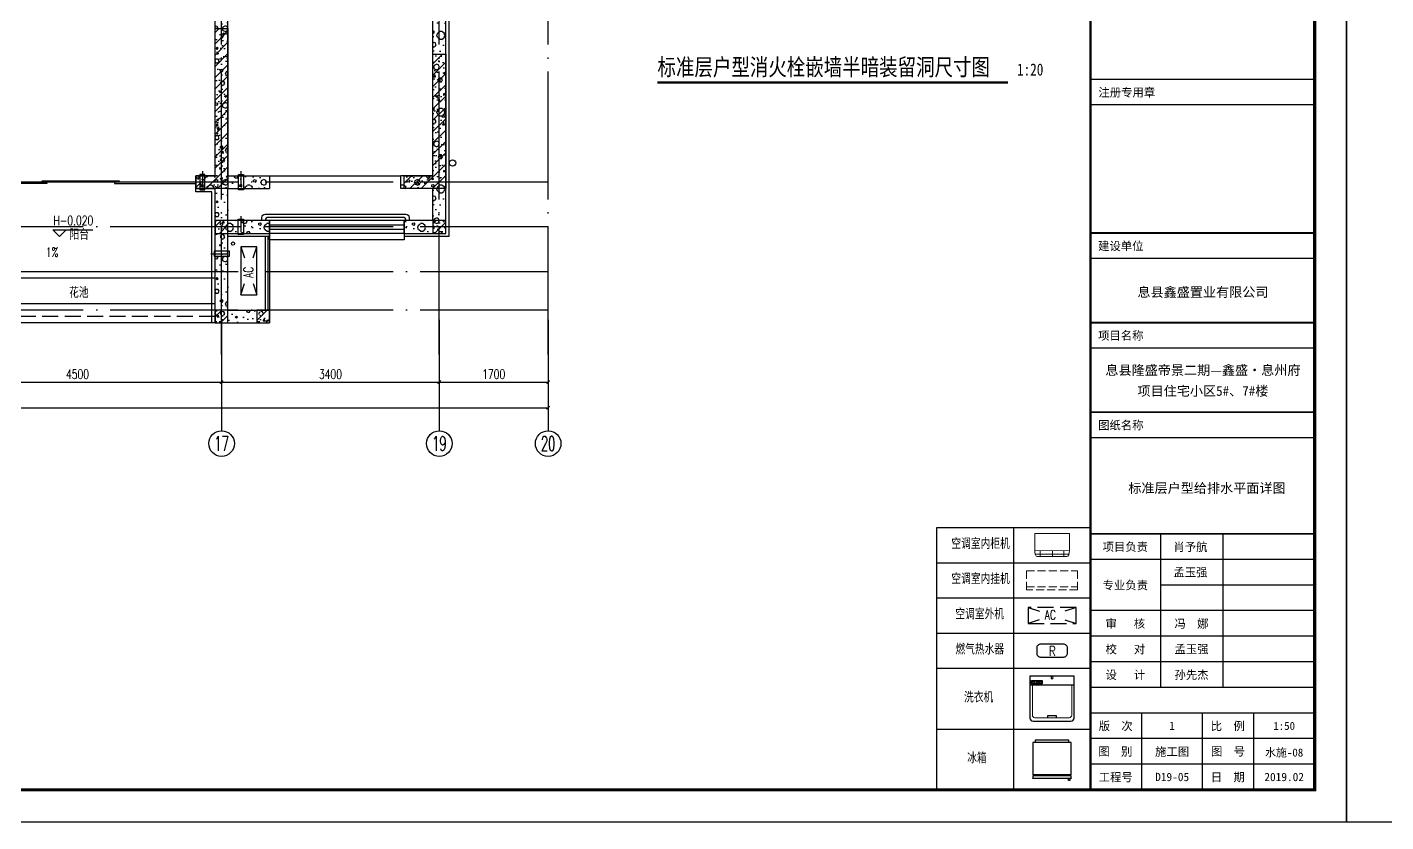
# Model space of a CAD drawing. Extents: x -287580 to -53108, y -522338 to -82629.
# Drawn here: x -136221 to -115004, y -480916 to -468500 of the extents above; entities that cross this region are included whole.
import ezdxf
from ezdxf.enums import TextEntityAlignment as Align

# ---------------------------------------------------------------- set-up
doc = ezdxf.new("R2010")
doc.units = 0
doc.header["$LTSCALE"] = 1000
doc.header["$MEASUREMENT"] = 0
doc.linetypes.add('DASH', pattern=[0.35, 0.25, -0.1])
doc.linetypes.add('DOTE', pattern=[2.42, 2, -0.2, 0.02, -0.2])
for name, color, linetype in [('3', 3, 'Continuous'), ('AXIS', 3, 'Continuous'), ('AXIS_TEXT', 7, 'Continuous'), ('DGX', 8, 'Continuous'), ('DIM_ELEV', 3, 'Continuous'), ('DIM_SYMB', 99, 'Continuous'), ('DOTE', 99, 'Continuous'), ('kan', 146, 'Continuous'), ('KTIAO', 124, 'Continuous'), ('LVTRY', 6, 'Continuous'), ('PUB_HATCH', 8, 'Continuous'), ('PUB_TEXT', 7, 'Continuous'), ('PUB_TITLE', 146, 'Continuous'), ('TK', 9, 'Continuous'), ('WALL', 9, 'Continuous'), ('WINDOW', 99, 'Continuous'), ('公文', 7, 'Continuous'), ('冷凝水管', 6, 'Continuous'), ('家具', 187, 'Continuous'), ('栏杆', 169, 'Continuous'), ('空调、空调洞', 66, 'Continuous'), ('给排水标注', 4, 'Continuous'), ('面层', 215, 'Continuous'), ('面积', 6, 'Continuous')]:
    doc.layers.add(name, color=color, linetype=linetype)
doc.layers.add('RENDERING', color=125, linetype='Continuous', lineweight=13)
doc.layers.add('空调', color=125, linetype='Continuous', lineweight=15)
doc.styles.add('-宋体', font='', dxfattribs={"width": 0.8})
doc.styles.add('300', font='', dxfattribs={"width": 0.75, "height": 300})
doc.styles.add('_ROMANC', font='romanc__.ttf', dxfattribs={"width": 0.700005})
doc.styles.add('_SIMPLEX', font='SIMPLEX.shx', dxfattribs={"width": 0.75})
doc.styles.add('_TCH_AXIS', font='COMPLEX', dxfattribs={"bigfont": 'GBCBIG'})
doc.styles.add('_TCH_DIM', font='SIMPLEX', dxfattribs={"bigfont": 'GBCBIG'})
doc.styles.add('_TCH_DIM_T3', font='SIMPLEX', dxfattribs={"width": 0.705882, "bigfont": 'GBCBIG'})
doc.styles.add('DIM_FONT', font='simplex_.ttf', dxfattribs={"width": 0.7, "bigfont": 'GBCBIG'})
doc.styles.add('H1', font='')
doc.styles.get("Standard").update_dxf_attribs({"font": 'gbenor.shx', "bigfont": 'gbcbig.shx'})
doc.styles.add('THT', font='simhei.ttf')
doc.styles.get('-宋体').set_extended_font_data('SimSun')
doc.styles.get('300').set_extended_font_data('SimSun')
doc.styles.get('H1').set_extended_font_data('SimSun')
doc.dimstyles.new('_TCH_ARCH&&50', dxfattribs={"dimtxt": 148.75, "dimasz": 50, "dimexe": 125, "dimexo": 150, "dimgap": 50, "dimtad": 1, "dimdec": 0, "dimzin": 0, "dimdsep": 46, "dimtxsty": '_TCH_DIM_T3', "dimblk": 'ARCHTICK', "dimcen": 0.09, "dimclrt": 7, "dimazin": 2, "dimtfac": 1, "dimtdec": 0, "dimtix": 1, "dimtmove": 2, "dimatfit": 3, "dimfxl": 0, "dimtolj": 1, "dimtzin": 0, "dimarcsym": 0})
pattern_1 = [(45, (225104.3, 821774), (-88.388348, 88.388348), []), (50, (225104.3, 821774), (358.63009, -31.37607), [37.5, -412.5]), (355, (225104.3, 821774), (-69.37567, 376.09607), [30, -330]), (100.4514, (225134.2, 821771.4), (289.25469, 344.71977), [31.8701, -350.57106]), (46.1842, (225104.3, 821874), (533.62052, -82.7595), [56.25, -618.75]), (96.6356, (225148.77, 821867.1), (467.33135, 487.05894), [47.80514, -525.8565]), (351.1842, (225104.3, 821874), (467.33097, 487.0593), [45, -495]), (21, (225154.3, 821849), (298.45353, -201.30945), [37.5, -412.5]), (326, (225154.3, 821849), (121.65767, 362.57502), [30, -330]), (71.4514, (225179.17, 821832.22), (420.11131, 161.26525), [31.8701, -350.57106]), (37.5, (225104.3, 821774), (6.079928, 166.446927), [0, -326, 0, -335, 0, -331.25]), (7.5, (225104.3, 821774), (131.53477, 197.205856), [0, -191, 0, -318.5, 0, -126.25]), (327.5, (224992.8, 821774), (266.911218, -11.277436), [0, -125, 0, -390, 0, -517.5]), (317.5, (224942.8, 821774), (291.593085, 50.05249), [0, -162.5, 0, -259, 0, -367.5])]
pattern_2 = [(45, (215520.8, 801911.87), (-88.388348, 88.388348), []), (50, (215520.8, 801911.87), (358.63009, -31.37607), [37.5, -412.5]), (355, (215520.8, 801911.87), (-69.37567, 376.09607), [30, -330]), (100.4514, (215550.7, 801909.25), (289.25469, 344.71977), [31.8701, -350.57106]), (46.1842, (215520.8, 802011.87), (533.62052, -82.7595), [56.25, -618.75]), (96.6356, (215565.27, 802004.97), (467.33135, 487.05894), [47.80514, -525.8565]), (351.1842, (215520.8, 802011.87), (467.33097, 487.0593), [45, -495]), (21, (215570.8, 801986.87), (298.45353, -201.30945), [37.5, -412.5]), (326, (215570.8, 801986.87), (121.65767, 362.57502), [30, -330]), (71.4514, (215595.67, 801970.1), (420.11131, 161.26525), [31.8701, -350.57106]), (37.5, (215520.8, 801911.87), (6.079928, 166.446927), [0, -326, 0, -335, 0, -331.25]), (7.5, (215520.8, 801911.87), (131.53477, 197.205856), [0, -191, 0, -318.5, 0, -126.25]), (327.5, (215409.3, 801911.87), (266.911218, -11.277436), [0, -125, 0, -390, 0, -517.5]), (317.5, (215359.3, 801911.87), (291.593085, 50.05249), [0, -162.5, 0, -259, 0, -367.5])]
pattern_3 = [(0, (177, -183), (300, 600), [0, -600]), (0, (-174, -264), (300, 600), [0, -600]), (0, (21, -270), (300, 600), [0, -600]), (0, (234, -93), (300, 600), [0, -600]), (0, (-15, -300), (300, 600), [0, -600]), (0, (294, 285), (300, 600), [0, -600]), (0, (111, 237), (300, 600), [0, -600]), (0, (207, 162), (300, 600), [0, -600]), (0, (-282, 150), (300, 600), [0, -600]), (0, (12, 123), (300, 600), [0, -600]), (0, (-102, -30), (300, 600), [0, -600]), (0, (-96, -255), (300, 600), [0, -600]), (0, (129, -279), (300, 600), [0, -600]), (0, (294, -15), (300, 600), [0, -600]), (0, (-267, -108), (300, 600), [0, -600]), (0, (-216, -6), (300, 600), [0, -600]), (0, (18, -48), (300, 600), [0, -600]), (0, (-66, -135), (300, 600), [0, -600]), (0, (-114, 63), (300, 600), [0, -600]), (0, (-39, 288), (300, 600), [0, -600]), (0, (-243, -234), (300, 600), [0, -600]), (0, (87, 165), (300, 600), [0, -600]), (0, (-192, 174), (300, 600), [0, -600]), (0, (-240, 252), (300, 600), [0, -600]), (130.601294, (257.143, 97.143), (-1499.9999834, 1800.0000079), [26.34155, -11037.111]), (18.434949, (214.29, 108.57), (1499.999994, 599.999996), [27.10524, -3767.6279]), (90, (214.3, 82.86), (300, 600), [25.7143, -1174.28565]), (161.56505, (240, 74.29), (-1500.000008, 599.999955), [27.10524, -3767.6279]), (53.130102, (240, 74.29), (300, 600), [28.5714, -2971.4285]), (135, (262.86, -231.43), (-300.00004, 599.99996), [24.24366, -1672.8126]), (45, (228.57, -231.43), (300, 600), [24.24366, -1672.8126]), (135, (245.71, -248.57), (-300.00004, 599.99996), [24.24366, -1672.8126]), (45, (245.71, -248.57), (300, 600), [24.24366, -1672.8126]), (116.56505, (-25.7, 171.43), (-5e-05, 1199.99997), [31.9438, -638.8765]), (180, (-40, 200), (-300, 600), [34.2857, -565.71425]), (63.43495, (-88.57, 171.43), (3e-06, 1200), [31.9438, -638.8765]), (116.56505, (-74.3, 142.86), (-5e-05, 1199.99997), [31.9438, -638.8765]), (0, (-74.3, 142.86), (300, 600), [34.2857, -565.71425]), (63.43495, (-40, 142.86), (3e-06, 1200), [31.9438, -638.8765]), (107.102728, (200, -31.429), (-899.9999656, 3000.0000048), [38.86135, -16282.9025]), (143.972626, (188.57, 5.714), (-5699.9999277, 4199.9999952), [38.86135, -8122.02]), (180, (157.14, 28.6), (-300, 600), [37.14286, -562.8571]), (36.027373, (88.57, 5.714), (5699.999958, 4199.9999547), [38.86135, -8122.02]), (71.56505, (77.14, -28.57), (900.000005, 2999.999995), [36.1403, -3758.5928]), (107.102728, (88.571, -65.714), (-899.9999656, 3000.0000048), [38.86135, -16282.9025]), (143.972626, (120, -88.57), (-5699.9999277, 4199.9999952), [38.86135, -8122.02]), (0, (120, -88.6), (300, 600), [37.14286, -562.8571]), (36.027373, (157.143, -88.57), (5699.999958, 4199.9999547), [38.86135, -8122.02]), (71.56505, (188.57, -65.71), (900.000005, 2999.999995), [36.1403, -3758.5928]), (150.255118, (205.714, 248.57), (-900.000002, 599.999993), [23.035, -4814.3196]), (90, (185.7, 237.14), (300, 600), [22.85714, -1177.14275]), (29.744881, (185.714, 237.14), (900, 599.999997), [23.035, -4814.3196]), (116.56505, (65.7, -177.14), (-5e-05, 1199.99997), [31.9438, -638.8765]), (168.690067, (51.43, -148.57), (-2700.000002, 599.999985), [29.13725, -6089.6855]), (41.185925, (0, -162.857), (7499.9999546, 6599.9999423), [30.37184, -12725.802]), (90, (0, -191.43), (300, 600), [28.5714, -1171.4285]), (138.814074, (22.857, -211.429), (-7499.9998667, 6600.000042), [30.37184, -12725.802]), (16.699244, (22.857, -211.429), (9899.9999255, 2999.9999686), [29.82945, -12498.5375]), (60.945396, (51.43, -202.857), (299.9999992, 599.9999947), [29.4161, -12325.3395]), (109.983106, (-185.714, 74.286), (-1500.0000056, 4199.9999889), [33.442, -14012.1975]), (155.556045, (-197.143, 105.714), (-3900.0000149, 1799.9999626), [34.523, -14465.1315]), (24.4439547, (-260, 105.714), (3900.000002, 1799.9999913), [34.523, -14465.1315]), (70.0168934, (-271.429, 74.286), (1500.0000045, 4199.9999896), [33.442, -14012.1975]), (109.983106, (-260, 42.857), (-1500.0000056, 4199.9999889), [33.442, -14012.1975]), (160.016893, (-228.57, 31.43), (-1500.000001, 599.9999727), [33.442, -6989.3775]), (19.983107, (-228.57, 31.43), (1499.999992, 599.999999), [33.442, -6989.3775]), (70.0168934, (-197.143, 42.857), (1500.0000045, 4199.9999896), [33.442, -14012.1975]), (122.005383, (37.14, 20), (-300.00004, 599.999969), [26.9542, -5633.434]), (18.434949, (-2.86, 34.29), (1499.999994, 599.999996), [27.10524, -3767.6279]), (90, (-2.86, 8.57), (300, 600), [25.7143, -1174.28565]), (161.56505, (22.86, 0), (-1500.000008, 599.999955), [27.10524, -3767.6279]), (54.462322, (22.857, 0), (2099.999997, 2999.9999955), [24.5781, -10298.2115]), (116.56505, (-137.14, -125.7), (-5e-05, 1199.99997), [31.9438, -638.8765]), (180, (-151.4, -97.14), (-300, 600), [31.4286, -568.5714]), (59.036243, (-200, -125.714), (300.000001, 599.999997), [33.3197, -6963.822]), (120.963756, (-182.857, -154.286), (-300.000041, 599.9999724), [33.3197, -6963.822]), (0, (-182.86, -154.3), (300, 600), [31.4286, -568.5714]), (63.43495, (-151.43, -154.3), (3e-06, 1200), [31.9438, -638.8765])]

# ---------------------------------------------------------------- blocks, each defined once
blk = doc.blocks.new('A$C19B76108')
blk.add_lwpolyline([(60, 0), (420, 0, 0.414214), (480, 60), (480, 140, 0.414214), (420, 200), (60, 200, 0.414214), (0, 140), (0, 60, 0.414214)], format="xyb", close=True)
at = {"ltscale": 5, "style": '_SIMPLEX', "width": 0.8}
blk.add_text('R', height=150, dxfattribs=at).set_placement((246, 18), align=Align.CENTER)
blk = doc.blocks.new('A$C59611B88')
at = {"layer": '家具'}
for p, q in [((0, 593), (0, 557)), ((0, 557), (11, 557)), ((0, 539), (0, 36)), ((0, 539), (11, 539)), ((7, 600), (22, 600)), ((11, 557), (597, 557)), ((11, 539), (11, 557)), ((11, 539), (597, 539)), ((22, 600), (22, 631)), ((22, 631), (44, 631)), ((22, 600), (44, 600)), ((44, 631), (44, 600)), ((44, 600), (593, 600)), ((597, 557), (600, 557)), ((597, 539), (597, 557)), ((597, 539), (600, 539)), ((600, 557), (600, 593)), ((600, 36), (600, 539)), ((0, 36), (36, 36)), ((36, 36), (565, 36)), ((36, 36), (36, 0)), ((36, 0), (565, 0)), ((565, 36), (600, 36)), ((565, 0), (565, 36))]:
    blk.add_line(p, q, dxfattribs=at)
at = {"layer": '家具', "extrusion": (0, 0, -1)}
for centre, major_axis, start_param, end_param in [((7, 593), (2.42, 6.66), 4.363323, 5.934119), ((593, 593), (-6.66, 2.42), 1.22173, 2.792539)]:
    blk.add_ellipse(centre, major_axis=major_axis, ratio=1, start_param=start_param, end_param=end_param, dxfattribs=at)
at = {"layer": '家具', "style": 'DIM_FONT', "oblique": -180, "text_generation_flag": 4, "width": 0.7, "flags": 9}
for tag in ['XSIZE', 'YSIZE']:
    blk.add_attdef(tag, (300, 288), '', height=0.5, rotation=180, dxfattribs=at)
blk = doc.blocks.new('$plan$00001623')
at = {"layer": '家具', "linetype": 'Continuous'}
blk.add_line((-341, -145), (342, -145), dxfattribs=at)
at = {"layer": '家具'}
blk.add_lwpolyline([(295, -706), (-295, -706, -0.414214), (-345, -656), (-345, 0), (345, 0), (345, -656, -0.414214)], format="xyb", close=True, dxfattribs=at)
at = {"layer": '家具', "lineweight": 13}
blk.add_lwpolyline([(307, -145), (307, -611, -0.414214), (267, -651), (-267, -651, -0.414214), (-307, -611), (-307, -145)], format="xyb", dxfattribs=at)
at = {"layer": '家具'}
for points in [[(323, -72), (152, -72), (152, -120), (323, -120)], [(163, -86), (177, -86), (177, -99), (163, -99)], [(189, -86), (202, -86), (202, -99), (189, -99)], [(213, -86), (227, -86), (227, -99), (213, -99)], [(239, -86), (253, -86), (253, -99), (239, -99)], [(281, -110), (309, -110), (309, -80), (281, -80)]]:
    blk.add_lwpolyline(points, close=True, dxfattribs=at)
blk.add_lwpolyline([(-71, -651), (-71, -623), (0, -623), (71, -623), (71, -651)], dxfattribs=at)
blk.add_circle((0, -25), 16, dxfattribs=at)
blk = doc.blocks.new('A$C01916E93')
at = {"layer": '空调', "linetype": 'DASH', "ltscale": 0.5}
blk.add_line((252, 0), (252, 800), dxfattribs=at)
blk.add_lwpolyline([(300, 800), (300, 0), (0, 0), (0, 800)], close=True, dxfattribs=at)
blk = doc.blocks.new('A$C013E1273')
at = {"layer": '空调'}
for p, q in [((0, 457), (226, 601)), ((292, 0), (0, 457)), ((226, 601), (517, 144)), ((350, 578), (272, 528)), ((278, 625), (561, 181)), ((324, 619), (575, 226)), ((444, 430), (367, 380)), ((549, 266), (471, 217)), ((517, 144), (292, 0))]:
    blk.add_line(p, q, dxfattribs=at)
at = {"layer": '空调', "extrusion": (0, 0, -1)}
for centre, start_param, end_param in [((246, 569), 4.712389, 6.283185), ((497, 176), 0, 1.570796)]:
    blk.add_ellipse(centre, major_axis=(77.8, 49.6), ratio=0.412944, start_param=start_param, end_param=end_param, dxfattribs=at)
blk = doc.blocks.new('KTIAO')
at = {"layer": 'KTIAO', "linetype": 'DASH'}
for p, q in [((0, 0), (177, -59)), ((0, 0), (0, -250)), ((750, 0), (0, 0)), ((172, -193), (0, -250)), ((750, 0), (573, -59)), ((575, -192), (750, -250)), ((750, -250), (750, 0)), ((0, -250), (750, -250))]:
    blk.add_line(p, q, dxfattribs=at)
at = {"layer": 'KTIAO', "style": '_ROMANC', "width": 0.7}
blk.add_text('AC', height=148.6, rotation=360, dxfattribs=at).set_placement((261, -190))
at = {"layer": 'KTIAO', "style": 'DIM_FONT', "width": 0.6, "flags": 9}
for tag in ['XSIZE', 'YSIZE']:
    blk.add_attdef(tag, (0, -250), '', height=0.5, rotation=360, dxfattribs=at)
blk = doc.blocks.new('A$C3C0F39DF')
at = {"layer": 'WINDOW', "extrusion": (0, 0, -1), "xscale": -1, "zscale": -1}
blk.add_blockref('KTIAO', (0, 250), dxfattribs=at)
blk = doc.blocks.new('A$C776A7CE7')
at = {"layer": '3'}
blk.add_blockref('A$C3C0F39DF', (0, 0), dxfattribs=at)
blk = doc.blocks.new('A$C4DCD37BC')
at = {"layer": '家具'}
for p, q in [((1200, 4099), (1200, 0)), ((0, 3549), (2400, 3549)), ((0, 2999), (2400, 2999)), ((0, 2450), (2400, 2450)), ((0, 1900), (2400, 1900)), ((0, 950), (2400, 950))]:
    blk.add_line(p, q, dxfattribs=at)
blk.add_lwpolyline([(0, 4099), (2400, 4099), (2400, 0), (0, 0)], close=True, dxfattribs=at)
at = {"layer": 'DGX'}
blk.add_blockref('A$C776A7CE7', (1425, 2600), dxfattribs=at)
at = {"layer": 'LVTRY', "rotation": 180}
blk.add_blockref('A$C59611B88', (2100, 775), dxfattribs=at)
at = {"layer": '家具'}
blk.add_blockref('A$C19B76108', (1560, 2075), dxfattribs=at)
at = {"layer": '家具', "yscale": -1, "rotation": 180}
blk.add_blockref('$plan$00001623', (1800, 1778), dxfattribs=at)
at = {"layer": '空调', "linetype": 'DASH'}
for name, p, rotation in [('A$C013E1273', (1686, 4250), 237.4573980021782), ('A$C01916E93', (1400, 3424), 270)]:
    blk.add_blockref(name, p, dxfattribs=dict(at, rotation=rotation))
at = {"layer": '公文'}
for s, p in [('空调室内柜机', (228, 3763)), ('空调室内挂机', (228, 3214)), ('空调室外机', (291, 2664)), ('燃气热水器', (291, 2114)), ('洗衣机', (426, 1364)), ('冰箱', (475, 414))]:
    blk.add_text(s, height=168.8, dxfattribs=at).set_placement(p)
blk = doc.blocks.new('图签AAAAA')
at = {"layer": 'PUB_TITLE'}
blk.add_hatch(color=256, dxfattribs=at).paths.add_polyline_path([(-170547, -194832), (-170773, -194832), (-171533, -196467), (-172306, -196467), (-172306, -196671), (-171402, -196671)])
h = blk.add_hatch(color=256, dxfattribs=at)
edge = h.paths.add_edge_path()
edge.add_ellipse((-171890, -195187), major_axis=(-212, 212), ratio=1, start_angle=0, end_angle=360)
for p, q in [((-171721, -196196), (-171086, -194832)), ((-171692, -196242), (-171035, -194832)), ((-171662, -196288), (-170985, -194832)), ((-171633, -196334), (-170934, -194832)), ((-171604, -196380), (-170884, -194832)), ((-171533, -196467), (-170773, -194832)), ((-171402, -196671), (-170547, -194832)), ((-171721, -196196), (-172306, -196196)), ((-171692, -196242), (-172306, -196242)), ((-171662, -196288), (-172306, -196288)), ((-171633, -196334), (-172306, -196334)), ((-171604, -196380), (-172306, -196380)), ((-171533, -196467), (-172306, -196467)), ((-175233, -199639), (-168250, -199639)), ((-168222, -199639), (-175233, -199639)), ((-175233, -199639), (-168222, -199639)), ((-175217, -199639), (-168206, -199639)), ((-175233, -200439), (-168222, -200439)), ((-175233, -200439), (-168222, -200439)), ((-175250, -203439), (-168250, -203439)), ((-168250, -222239), (-175261, -222239)), ((-168250, -223039), (-175261, -223039)), ((-168250, -229039), (-175261, -229039)), ((-168250, -229839), (-175261, -229839)), ((-168250, -233839), (-175261, -233839)), ((-168250, -233839), (-175261, -233839)), ((-168250, -233839), (-175261, -233839)), ((-168250, -234639), (-175261, -234639)), ((-168250, -234639), (-175261, -234639)), ((-168250, -236639), (-175261, -236639)), ((-168250, -237439), (-175261, -237439)), ((-168250, -239439), (-175261, -239439)), ((-168250, -239439), (-175261, -239439)), ((-168250, -240239), (-175261, -240239)), ((-168250, -243239), (-175261, -243239)), ((-168250, -243239), (-175261, -243239)), ((-168250, -243239), (-175261, -243239)), ((-168250, -243239), (-175261, -243239)), ((-168250, -243239), (-175261, -243239)), ((-168250, -243239), (-175261, -243239)), ((-168250, -243239), (-175261, -243239)), ((-173061, -243239), (-173061, -248039)), ((-171111, -243239), (-171111, -248039)), ((-168250, -244039), (-175261, -244039)), ((-168250, -244039), (-175261, -244039)), ((-168250, -244039), (-175261, -244039)), ((-168250, -244839), (-173061, -244839)), ((-168250, -244839), (-173061, -244839)), ((-168250, -244839), (-173061, -244839)), ((-168250, -245639), (-175261, -245639)), ((-168250, -245639), (-175261, -245639)), ((-168250, -245639), (-175261, -245639)), ((-168250, -246439), (-175261, -246439)), ((-168250, -246439), (-175261, -246439)), ((-168250, -246439), (-175261, -246439)), ((-168250, -247239), (-175261, -247239)), ((-168250, -247239), (-175261, -247239)), ((-168250, -247239), (-175261, -247239)), ((-168250, -248039), (-175261, -248039)), ((-168250, -248039), (-175261, -248039)), ((-168250, -248039), (-175261, -248039)), ((-168250, -248039), (-175261, -248039)), ((-168250, -248039), (-175261, -248039)), ((-168250, -248039), (-175261, -248039)), ((-168250, -248839), (-175261, -248839)), ((-173650, -251239), (-173650, -248839)), ((-171750, -251239), (-171750, -248839)), ((-170150, -251239), (-170150, -248839)), ((-168250, -249639), (-175261, -249639)), ((-168250, -250439), (-175261, -250439))]:
    blk.add_line(p, q, dxfattribs=at)
at = {"layer": 'PUB_TITLE', "const_width": 75}
blk.add_lwpolyline([(-175250, -251239), (-168250, -251239), (-168250, -193839), (-175250, -193839)], close=True, dxfattribs=at)
at = {"layer": 'PUB_TITLE'}
for points, const_width in [([(-175250, -251239), (-175250, -193839)], 75), ([(-175250, -193839), (-175250, -200506)], 60), ([(-175250, -251239), (-175250, -193839)], 40), ([(-168222, -199639), (-175233, -199639)], 60), ([(-175250, -200506), (-175250, -251239)], 60), ([(-175233, -203439), (-168222, -203439)], 56.5), ([(-175233, -203439), (-168222, -203439)], 56.5), ([(-168250, -233839), (-175261, -233839)], 60), ([(-168250, -233839), (-175261, -233839)], 40), ([(-168250, -236639), (-175261, -236639)], 60), ([(-168250, -239439), (-175261, -239439)], 60), ([(-168250, -243239), (-175261, -243239)], 60), ([(-168250, -243239), (-175261, -243239)], 40), ([(-168250, -251239), (-175261, -251239)], 40)]:
    blk.add_lwpolyline(points, dxfattribs=dict(at, const_width=const_width))
blk.add_lwpolyline([(-175250, -193839), (-168250, -193839), (-168250, -199639), (-175250, -199639)], close=True, dxfattribs=at)
blk.add_ellipse((-171890, -195187), major_axis=(-212, 212), ratio=1, start_param=3.926991, end_param=10.210176, dxfattribs=at)
at = {"layer": 'PUB_TITLE', "style": 'THT'}
for s, height, p in [('河', 352, (-174760, -197662)), ('南', 352, (-174258, -197665)), ('甲', 352, (-173763, -197657)), ('元', 352, (-173261, -197659)), ('建', 352, (-172756, -197649)), ('筑', 352, (-172248, -197659)), ('设', 352, (-171760, -197669)), ('计', 352, (-171251, -197664)), ('有', 352, (-170763, -197654)), ('限', 352, (-170263, -197658)), ('公', 352, (-169766, -197663)), ('司', 352, (-169268, -197670)), ('HENAN', 201.1, (-174396, -198177)), ('JIAYUAN', 201.1, (-173566, -198177)), ('BUILDING', 201.1, (-172432, -198177)), ('DESIGN', 201.1, (-171156, -198177)), ('CO.,LTD.', 201.1, (-170164, -198177)), ('工程设计证书编号：甲级', 210.3, (-174276, -199040)), ('-A141007350', 210.3, (-170950, -199040)), ('注意', 260, (-175033, -200160))]:
    blk.add_text(s, height=height, dxfattribs=at).set_placement(p)
at = {"layer": 'PUB_TITLE', "style": '300', "width": 0.75}
for s, height, p in [('*', 228, (-174922, -201081)), ('请勿以比例度量此图', 227.8, (-174679, -201081)), (',', 228, (-172492, -201081)), ('一切尺寸依图内数字所示为准', 227.85, (-172371, -201081)), ('*', 228, (-174922, -201554)), ('使用此图时应同时参照其它图纸', 227.85, (-174679, -201554)), (',', 228, (-171277, -201554)), ('如发现有相互矛盾之处', 227.8, (-171155, -201554)), (',', 228, (-168725, -201554)), ('请立即通知本设计公司', 227.8, (-174679, -202027)), ('*', 228, (-174922, -202500)), ('此图纸盖章有效', 227.8, (-174679, -202500)), ('*', 228, (-174922, -202973)), ('此图纸版权归本设计公司所有', 227.85, (-174679, -202973))]:
    blk.add_text(s, height=height, dxfattribs=at).set_placement(p)
at = {"layer": 'PUB_TITLE', "style": 'THT'}
for s, p in [('出图专用章', (-174115, -222639)), ('注册专用章', (-174115, -229439)), ('建设单位', (-174302, -234239)), ('项目名称', (-174302, -237039)), ('图纸名称', (-174302, -239839)), ('项目负责', (-174161, -243639)), ('肖予航', (-172128, -243639)), ('孟玉强', (-172128, -244439)), ('专业负责', (-174161, -244839)), ('审   核', (-174161, -246039)), ('冯  娜', (-172093, -246039)), ('校   对', (-174161, -246839)), ('孟玉强', (-172093, -246839)), ('设   计', (-174161, -247639)), ('孙先杰', (-172093, -247639)), ('版  次', (-174461, -249239)), ('比  例', (-170961, -249239)), ('1', (-172700, -249239)), ('图  别', (-174472, -250039)), ('施工图', (-172700, -250039)), ('图  号', (-170954, -250039)), ('工程号', (-174461, -250839)), ('D19-05', (-172698, -250839)), ('日  期', (-170961, -250839)), ('2019.02', (-169200, -250839))]:
    blk.add_text(s, height=260, dxfattribs=at).set_placement(p, align=Align.MIDDLE)
at = {"layer": 'PUB_TITLE', "color": 63, "style": 'H1', "width": 1}
for s, p in [('息县鑫盛置业有限公司', (-171736, -235687)), ('息县隆盛帝景二期—鑫盛•息州府', (-171736, -238125)), ('项目住宅小区5#、7#楼', (-171736, -238776))]:
    blk.add_text(s, height=300, dxfattribs=at).set_placement(p, align=Align.MIDDLE_CENTER)
blk = doc.blocks.new('90304092557924')
at = {"layer": 'KTIAO', "color": 99}
for p, q in [((-375, 125), (-198, 66)), ((-375, 125), (-375, -125)), ((375, 125), (-375, 125)), ((375, 125), (198, 66)), ((375, -125), (375, 125)), ((-203, -68), (-375, -125)), ((-375, -125), (375, -125)), ((200, -67), (375, -125))]:
    blk.add_line(p, q, dxfattribs=at)
at = {"layer": 'KTIAO', "color": 99, "style": '_ROMANC', "width": 0.7}
blk.add_text('AC', height=148.6, dxfattribs=at).set_placement((-113, -66))
at = {"layer": 'KTIAO', "color": 99, "style": 'DIM_FONT', "oblique": 0, "width": 0.6, "flags": 9}
for tag in ['XSIZE', 'YSIZE']:
    blk.add_attdef(tag, (-375, -125), '', height=0.5, dxfattribs=at)
blk = doc.blocks.new('TRHH')
at = {"color": 6}
blk.add_circle((-230201, -471151), 50, dxfattribs=at)
blk = doc.blocks.new('A$C06D6341B')
at = {"layer": '空调、空调洞', "linetype": 'DASH'}
for p, q in [((80, 290), (0, 290)), ((0, 290), (0, 50)), ((40, 0), (40, 340)), ((80, 50), (80, 290)), ((0, 50), (80, 50))]:
    blk.add_line(p, q, dxfattribs=at)
blk = doc.blocks.new('A$C35BA6BDB')
at = {"layer": 'PUB_HATCH'}
h = blk.add_hatch(dxfattribs=at)
h.set_pattern_fill('钢筋混凝土', color=256, scale=50, style=0)
h.set_pattern_definition(pattern_1)
h.paths.add_polyline_path([(20500, 0), (20000, 0), (20000, 200), (20300, 200), (20300, 2500), (20500, 2500)])
h = blk.add_hatch(dxfattribs=at)
h.set_pattern_fill('钢筋混凝土', color=256, scale=50, style=0)
h.set_pattern_definition(pattern_1)
h.paths.add_polyline_path([(23900, 0), (23250, 0), (23250, 200), (23700, 200), (23700, 2100), (23900, 2100)])
at = {"layer": 'WALL'}
for points in [[(20500, 0), (20000, 0), (20000, 200), (20300, 200), (20300, 2500), (20500, 2500)], [(23900, 0), (23250, 0), (23250, 200), (23700, 200), (23700, 2100), (23900, 2100)]]:
    blk.add_lwpolyline(points, close=True, dxfattribs=at)
blk = doc.blocks.new('A$C47FD7EE8')
at = {"layer": 'PUB_HATCH'}
h = blk.add_hatch(dxfattribs=at)
h.set_pattern_fill('钢筋混凝土', color=256, scale=50, style=0)
h.set_pattern_definition(pattern_2)
h.paths.add_polyline_path([(20500, 1600), (20300, 1600), (20300, 1400), (20500, 1400)])
h = blk.add_hatch(dxfattribs=at)
h.set_pattern_fill('钢筋混凝土', color=256, scale=50, style=0)
h.set_pattern_definition(pattern_2)
h.paths.add_polyline_path([(23900, 1600), (23700, 1600), (23700, 1400), (23900, 1400)])
h = blk.add_hatch(dxfattribs=at)
h.set_pattern_fill('钢筋混凝土', color=256, scale=50, style=0)
h.set_pattern_definition(pattern_2)
h.paths.add_polyline_path([(20500, 200), (20300, 200), (20300, 0), (20500, 0)])
h = blk.add_hatch(dxfattribs=at)
h.set_pattern_fill('钢筋混凝土', color=256, scale=50, style=0)
h.set_pattern_definition(pattern_2)
h.paths.add_polyline_path([(21150, 200), (20950, 200), (20950, 0), (21150, 0)])
at = {"color": 6}
for points in [[(20500, 1600), (20300, 1600), (20300, 1400), (20500, 1400)], [(23900, 1600), (23700, 1600), (23700, 1400), (23900, 1400)], [(20500, 200), (20300, 200), (20300, 0), (20500, 0)], [(21150, 200), (20950, 200), (20950, 0), (21150, 0)]]:
    blk.add_lwpolyline(points, close=True, dxfattribs=at)
blk = doc.blocks.new('_ArchTick')
at = {"color": 0, "linetype": 'ByBlock', "const_width": 0.4}
blk.add_lwpolyline([(-0.5, -0.5), (0.5, 0.5)], dxfattribs=at)
blk = doc.blocks.new('*D144')
at = {"layer": 'AXIS', "color": 0, "lineweight": -2}
for p, q in [((-137685, -473072), (-137685, -474171)), ((-133185, -473072), (-133185, -474171)), ((-137685, -474046), (-133185, -474046))]:
    blk.add_line(p, q, dxfattribs=at)
at = {"layer": 'Defpoints', "color": 0}
for p in [(-137685, -472922), (-133185, -472922), (-133185, -474046)]:
    blk.add_point(p, dxfattribs=at)
at = {"layer": 'AXIS', "color": 0, "lineweight": -2, "xscale": 50, "yscale": 50, "zscale": 50, "rotation": 180}
blk.add_blockref('_ArchTick', (-137685, -474046), dxfattribs=at)
at = {"layer": 'AXIS', "color": 0, "lineweight": -2, "xscale": 50, "yscale": 50, "zscale": 50}
blk.add_blockref('_ArchTick', (-133185, -474046), dxfattribs=at)
at = {"layer": 'AXIS', "color": 7, "insert": (-135435, -473921), "char_height": 148.8, "attachment_point": 5, "style": '_TCH_DIM_T3'}
blk.add_mtext('\\A1;4500', dxfattribs=at)
blk = doc.blocks.new('*D145')
at = {"layer": 'AXIS', "color": 0, "lineweight": -2}
for p, q in [((-133185, -473072), (-133185, -474171)), ((-129785, -473072), (-129785, -474171)), ((-133185, -474046), (-129785, -474046))]:
    blk.add_line(p, q, dxfattribs=at)
at = {"layer": 'Defpoints', "color": 0}
for p in [(-133185, -472922), (-129785, -472922), (-129785, -474046)]:
    blk.add_point(p, dxfattribs=at)
at = {"layer": 'AXIS', "color": 0, "lineweight": -2, "xscale": 50, "yscale": 50, "zscale": 50, "rotation": 180}
blk.add_blockref('_ArchTick', (-133185, -474046), dxfattribs=at)
at = {"layer": 'AXIS', "color": 0, "lineweight": -2, "xscale": 50, "yscale": 50, "zscale": 50}
blk.add_blockref('_ArchTick', (-129785, -474046), dxfattribs=at)
at = {"layer": 'AXIS', "color": 7, "insert": (-131485, -473921), "char_height": 148.8, "attachment_point": 5, "style": '_TCH_DIM_T3'}
blk.add_mtext('\\A1;3400', dxfattribs=at)
blk = doc.blocks.new('*D146')
at = {"layer": 'AXIS', "color": 0, "lineweight": -2}
for p, q in [((-129785, -473072), (-129785, -474171)), ((-128085, -473072), (-128085, -474171)), ((-129785, -474046), (-128085, -474046))]:
    blk.add_line(p, q, dxfattribs=at)
at = {"layer": 'Defpoints', "color": 0}
for p in [(-129785, -472922), (-128085, -472922), (-128085, -474046)]:
    blk.add_point(p, dxfattribs=at)
at = {"layer": 'AXIS', "color": 0, "lineweight": -2, "xscale": 50, "yscale": 50, "zscale": 50, "rotation": 180}
blk.add_blockref('_ArchTick', (-129785, -474046), dxfattribs=at)
at = {"layer": 'AXIS', "color": 0, "lineweight": -2, "xscale": 50, "yscale": 50, "zscale": 50}
blk.add_blockref('_ArchTick', (-128085, -474046), dxfattribs=at)
at = {"layer": 'AXIS', "color": 7, "insert": (-128935, -473921), "char_height": 148.8, "attachment_point": 5, "style": '_TCH_DIM_T3'}
blk.add_mtext('\\A1;1700', dxfattribs=at)
blk = doc.blocks.new('*D147')
at = {"layer": 'AXIS', "color": 0, "lineweight": -2}
for p, q in [((-153585, -473072), (-153585, -474571)), ((-128085, -473072), (-128085, -474571)), ((-153585, -474446), (-128085, -474446))]:
    blk.add_line(p, q, dxfattribs=at)
at = {"layer": 'Defpoints', "color": 0}
for p in [(-153585, -472922), (-128085, -472922), (-128085, -474446)]:
    blk.add_point(p, dxfattribs=at)
at = {"layer": 'AXIS', "color": 0, "lineweight": -2, "xscale": 50, "yscale": 50, "zscale": 50, "rotation": 180}
blk.add_blockref('_ArchTick', (-153585, -474446), dxfattribs=at)
at = {"layer": 'AXIS', "color": 0, "lineweight": -2, "xscale": 50, "yscale": 50, "zscale": 50}
blk.add_blockref('_ArchTick', (-128085, -474446), dxfattribs=at)
at = {"layer": 'AXIS', "color": 7, "insert": (-140835, -474321), "char_height": 148.8, "attachment_point": 5, "style": '_TCH_DIM_T3'}
blk.add_mtext('\\A1;25500', dxfattribs=at)
blk = doc.blocks.new('$DorLib2D$00000132')
at = {"color": 0, "linetype": 'Continuous'}
for p, q in [((-0.5, 0.1042), (-0.5, 0)), ((-0.1467, 0.1042), (-0.5, 0.1042)), ((-0.1467, 0), (-0.1467, 0.1042)), ((0.1467, 0.1042), (0.5, 0.1042)), ((0.1467, 0), (0.1467, 0.1042)), ((0.5, 0.1042), (0.5, 0)), ((-0.5, 0), (-0.1467, 0)), ((-0.1667, 0), (0.1667, 0)), ((-0.1667, -0.1042), (-0.1667, 0)), ((0.5, 0), (0.1467, 0)), ((0.1667, 0), (0.1667, -0.1042)), ((0.1667, -0.1042), (-0.1667, -0.1042))]:
    blk.add_line(p, q, dxfattribs=at)
blk = doc.blocks.new('$WINLIB2D$00000001')
at = {"color": 0}
for points in [[(-0.5, 0.5), (-0.5, -0.5)], [(-0.5, 0.5), (0.5, 0.5)], [(0.5, -0.5), (0.5, 0.5)], [(0.5, 0.167), (-0.5, 0.167)], [(0.5, -0.167), (-0.5, -0.167)], [(-0.5, -0.5), (0.5, -0.5)]]:
    blk.add_lwpolyline(points, dxfattribs=at)

msp = doc.modelspace()

# ---------------------------------------------------------------- hatches: boundary and pattern name
at = {"layer": 'PUB_HATCH'}
h = msp.add_hatch(dxfattribs=at)
h.set_pattern_fill('加气混凝土', color=256, scale=50, style=0)
h.set_pattern_definition(pattern_3)
h.paths.add_polyline_path([(-133185, -470921.5), (-133085, -470821.5), (-133085, -465721.5), (-133151.7, -465688.2), (-133285, -465721.5), (-133285, -470821.5)])
h = msp.add_hatch(dxfattribs=at)
h.set_pattern_fill('加气混凝土', color=256, scale=50, style=0)
h.set_pattern_definition(pattern_3)
h.paths.add_polyline_path([(-129818.3, -470921.5), (-129685, -470921.5), (-129685, -467721.5), (-129785, -467621.5), (-129885, -467621.5), (-129885, -470821.5)])
h = msp.add_hatch(dxfattribs=at)
h.set_pattern_fill('加气混凝土', color=256, scale=50, style=0)
h.set_pattern_definition(pattern_3)
h.paths.add_polyline_path([(-133285, -470821.5), (-133585, -470821.5), (-133585, -471021.5), (-133285, -471021.5), (-133185, -470921.5)])
h = msp.add_hatch(dxfattribs=at)
h.set_pattern_fill('加气混凝土', color=256, scale=50, style=0)
h.set_pattern_definition(pattern_3)
h.paths.add_polyline_path([(-133151.7, -471621.5), (-133085, -471521.5), (-133085, -471021.5), (-133185, -470921.5), (-133285, -471021.5), (-133285, -471621.5)])
h = msp.add_hatch(dxfattribs=at)
h.set_pattern_fill('加气混凝土', color=256, scale=50, style=0)
h.set_pattern_definition(pattern_3)
h.paths.add_polyline_path([(-133185, -470921.5), (-133085, -471021.5), (-132435, -471021.5), (-132435, -470821.5), (-133085, -470821.5)])
h = msp.add_hatch(dxfattribs=at)
h.set_pattern_fill('加气混凝土', color=256, scale=50, style=0)
h.set_pattern_definition(pattern_3)
h.paths.add_polyline_path([(-129818.3, -470921.5), (-129885, -470821.5), (-130385, -470821.5), (-130385, -471021.5), (-129885, -471021.5)])
h = msp.add_hatch(dxfattribs=at)
h.set_pattern_fill('加气混凝土', color=256, scale=50, style=0)
h.set_pattern_definition(pattern_3)
h.paths.add_polyline_path([(-129885, -471521.5), (-129685, -471721.5), (-129685, -470921.5), (-129818.3, -470921.5), (-129885, -471021.5)])
h = msp.add_hatch(dxfattribs=at)
h.set_pattern_fill('加气混凝土', color=256, scale=50, style=0)
h.set_pattern_definition(pattern_3)
h.paths.add_polyline_path([(-133285, -473121.5), (-133085, -472921.5), (-133085, -471721.5), (-133151.7, -471621.5), (-133285, -471621.5)])
h = msp.add_hatch(dxfattribs=at)
h.set_pattern_fill('加气混凝土', color=256, scale=50, style=0)
h.set_pattern_definition(pattern_3)
h.paths.add_polyline_path([(-133085, -471721.5), (-132435, -471721.5), (-132435, -471521.5), (-133085, -471521.5), (-133151.7, -471621.5)])
h = msp.add_hatch(dxfattribs=at)
h.set_pattern_fill('加气混凝土', color=256, scale=50, style=0)
h.set_pattern_definition(pattern_3)
h.paths.add_polyline_path([(-129885, -471521.5), (-130335, -471521.5), (-130335, -471721.5), (-129685, -471721.5)])
h = msp.add_hatch(dxfattribs=at)
h.set_pattern_fill('加气混凝土', color=256, scale=50, style=0)
h.set_pattern_definition(pattern_3)
h.paths.add_polyline_path([(-133085, -472921.5), (-133285, -473121.5), (-132435, -473121.5), (-132435, -472921.5)])

# ---------------------------------------------------------------- linework, layer by layer
at = {"layer": 'AXIS'}
for p, q in [((-133185, -474084.6), (-133185, -474805.6)), ((-129785, -474084.6), (-129785, -474805.6)), ((-128085, -474084.6), (-128085, -474805.6))]:
    msp.add_line(p, q, dxfattribs=at)
for centre in [(-133185, -475005.6), (-129785, -475005.6), (-128085, -475005.6)]:
    msp.add_circle(centre, 200, dxfattribs=at)
at = {"layer": 'DIM_ELEV'}
for p, q in [((-135715.5, -471771.5), (-135820.5, -471666.5)), ((-135820.5, -471666.5), (-135193.2, -471666.5)), ((-135715.5, -471771.5), (-135610.5, -471666.5))]:
    msp.add_line(p, q, dxfattribs=at)
at = {"layer": 'DIM_SYMB', "const_width": 35}
msp.add_lwpolyline([(-126377.6, -469365.1), (-120902.6, -469365.1)], dxfattribs=at)
at = {"layer": 'DIM_SYMB'}
msp.add_lwpolyline([(-135977.8, -471994.1, 0, 0, 0), (-136644.4, -471684.7, 40, 0, 0), (-136780.5, -471621.5, 0, 0, 0)], format="xyseb", dxfattribs=at)
at = {"layer": 'DOTE', "linetype": 'DOTE'}
for p, q in [((-133185, -473612.6), (-133185, -457343)), ((-128085, -473612.6), (-128085, -457343)), ((-129785, -473612.6), (-129785, -464421.5)), ((-128085, -470921.5), (-154956.2, -470921.5)), ((-128085, -471621.5), (-154956.2, -471621.5)), ((-128085, -472321.5, 0), (-154956.2, -472321.5, 0)), ((-128085, -472921.5, 0), (-154956.2, -472921.5, 0))]:
    msp.add_line(p, q, dxfattribs=at)
at = {"layer": 'kan'}
msp.add_line((-132435, -471721.5), (-132435, -472921.5), dxfattribs=at)
at = {"layer": 'kan', "color": 124, "elevation": 0}
for points in [[(-133285, -472321.5), (-137585, -472321.5), (-137585, -472321.5)], [(-133285, -472421.5), (-137585, -472421.5)]]:
    msp.add_lwpolyline(points, dxfattribs=at)
at = {"layer": 'kan'}
for points in [[(-133285, -472821.5), (-137585, -472821.5)], [(-133285, -473121.5), (-137585, -473121.5)]]:
    msp.add_lwpolyline(points, dxfattribs=at)
at = {"layer": 'kan', "linetype": 'DASH', "elevation": 0}
msp.add_lwpolyline([(-133285, -473021.5), (-137585, -473021.5)], dxfattribs=at)
at = {"layer": 'PUB_TITLE'}
for points in [[(-157666, -480915.5), (-115616, -480915.5), (-115616, -451215.5), (-157666, -451215.5)], [(-115616, -480915.5), (-73566, -480915.5), (-73566, -451215.5), (-115616, -451215.5)]]:
    msp.add_lwpolyline(points, close=True, dxfattribs=at)
at = {"layer": 'PUB_TITLE', "const_width": 50}
msp.add_lwpolyline([(-156416, -480415.5), (-116116, -480415.5), (-116116, -451715.5), (-156416, -451715.5)], close=True, dxfattribs=at)
at = {"layer": 'WALL'}
for p, q in [((-133285, -470821.5), (-133285, -465721.5)), ((-133085, -470821.5), (-133085, -465721.5)), ((-129885, -470821.5), (-129885, -467621.5)), ((-129685, -470921.5), (-129685, -467721.5)), ((-133285, -470821.5), (-133585, -470821.5)), ((-133585, -470821.5), (-133585, -471021.5)), ((-133585, -471021.5), (-133285, -471021.5)), ((-133285, -471621.5), (-133285, -471021.5)), ((-133085, -470821.5), (-132435, -470821.5)), ((-133085, -471521.5), (-133085, -471021.5)), ((-133085, -471021.5), (-132435, -471021.5)), ((-132435, -470821.5), (-132435, -471021.5)), ((-129885, -470821.5), (-130385, -470821.5)), ((-130385, -471021.5), (-130385, -470821.5)), ((-129885, -471021.5), (-130385, -471021.5)), ((-129885, -471521.5), (-129885, -471021.5)), ((-129685, -471721.5), (-129685, -470921.5)), ((-133285, -473121.5), (-133285, -471621.5)), ((-132435, -471521.5), (-133085, -471521.5)), ((-132435, -471721.5), (-132435, -471521.5)), ((-129885, -471521.5), (-130335, -471521.5)), ((-130335, -471521.5), (-130335, -471721.5)), ((-133085, -471721.5), (-132435, -471721.5)), ((-133085, -472921.5), (-133085, -471721.5)), ((-130335, -471721.5), (-129685, -471721.5)), ((-133085, -472921.5), (-132435, -472921.5)), ((-132435, -472921.5), (-132435, -473121.5)), ((-133285, -473121.5), (-132435, -473121.5))]:
    msp.add_line(p, q, dxfattribs=at)
at = {"layer": 'WINDOW'}
msp.add_line((-132585, -470821.5), (-130385, -470821.5), dxfattribs=at)
at = {"layer": '冷凝水管'}
msp.add_circle((-133006.9, -471881.2), 25, dxfattribs=at)
at = {"layer": '栏杆'}
for p, q in [((-132505, -471771.5), (-132505, -472921.5)), ((-132465, -471771.5), (-132465, -472921.5))]:
    msp.add_line(p, q, dxfattribs=at)
for points in [[(-132555, -471521.5), (-132555, -471471.5, -0.4142136), (-132505, -471421.5), (-130305, -471421.5, -0.4142136), (-130255, -471471.5), (-130255, -471521.5)], [(-130305, -471521.5), (-130305, -471521.5, 0.4142136), (-130355, -471471.5), (-132455, -471471.5, 0.4142136), (-132505, -471521.5), (-132505, -471521.5)]]:
    msp.add_lwpolyline(points, format="xyb", dxfattribs=at)
at = {"layer": '面层'}
for points in [[(-129485, -467771.5), (-129635, -467771.5), (-129635, -471771.5), (-130335, -471771.5)], [(-133585, -471071.5), (-133585, -471007)], [(-133335, -473121.5), (-133335, -471071.5), (-133585, -471071.5)], [(-132435, -471771.5), (-133085, -471771.5)], [(-130335, -471721.5), (-130335, -471821.5), (-132435, -471821.5), (-132435, -471721.5)], [(-133285, -473121.5), (-133335, -473121.5)]]:
    msp.add_lwpolyline(points, dxfattribs=at)

# ---------------------------------------------------------------- block references
at = {"color": 6}
msp.add_blockref('TRHH', (100623.8, 529.4), dxfattribs=at)
msp.add_blockref('A$C4DCD37BC', (-122016, -480415.5))
at = {"layer": 'RENDERING', "rotation": 90}
msp.add_blockref('90304092557924', (-132758.9, -472304.5), dxfattribs=at)
at = {"layer": 'WINDOW', "yscale": 200}
for name, p, xscale, zscale, rotation in [('$DorLib2D$00000132', (-135385, -470921.5), 3600, 3600, 180), ('$WINLIB2D$00000001', (-131385, -471621.5), 2100, 2100, 180.0000000000157)]:
    msp.add_blockref(name, p, dxfattribs=dict(at, xscale=xscale, zscale=zscale, rotation=rotation))
at = {"layer": '空调、空调洞'}
for p, rotation in [((-133445, -470751.5), 180), ((-133353, -472000.5), 269.9999999999953)]:
    msp.add_blockref('A$C06D6341B', p, dxfattribs=dict(at, rotation=rotation))
at = {"layer": '空调、空调洞', "xscale": -1, "rotation": 180}
for p in [(-132923, -470751.5), (-132925, -471451.5)]:
    msp.add_blockref('A$C06D6341B', p, dxfattribs=at)
at = {"layer": '给排水标注', "xscale": 0.5, "yscale": 0.5, "zscale": 0.5}
msp.add_blockref('图签AAAAA', (-31991.2, -354796), dxfattribs=at)
at = {"layer": '面积'}
for name, p in [('A$C47FD7EE8', (-153585, -473121.5)), ('A$C35BA6BDB', (-153585, -471021.5))]:
    msp.add_blockref(name, p, dxfattribs=at)

# ---------------------------------------------------------------- texts
at = {"layer": 'AXIS_TEXT', "style": '_TCH_AXIS'}
for s, width, p, p2 in [('17', 0.724138, (-133298.1, -475118.8), (-133071.9, -475118.8)), ('19', 0.724138, (-129898.1, -475118.8), (-129671.9, -475118.8)), ('20', 0.617647, (-128198.1, -475118.8), (-127971.9, -475118.8))]:
    msp.add_text(s, height=226.27, dxfattribs=dict(at, width=width)).set_placement(p, p2, align=Align.FIT)
at = {"layer": 'DIM_ELEV', "color": 7, "style": '_TCH_DIM', "width": 0.705882}
msp.add_text('H-0.020', height=148.75, dxfattribs=at).set_placement((-135809.5, -471596.2))
at = {"layer": 'DIM_SYMB', "color": 7, "style": '-宋体', "width": 0.8}
for s, height, p in [('标准层户型消火栓嵌墙半暗装留洞尺寸图', 264.346, (-126377.6, -469255.2, 0)), ('1:20', 188.82, (-120762.6, -469256.7, 0))]:
    msp.add_text(s, height=height, dxfattribs=at).set_placement(p)
at = {"layer": 'PUB_TEXT'}
for s, p in [('阳台', (-135559.6, -471823.4, 0)), ('花池', (-135566.1, -472729.4, 0))]:
    msp.add_text(s, height=168.79, dxfattribs=at).set_placement(p)
at = {"layer": 'PUB_TEXT', "style": '_TCH_DIM', "width": 0.705882}
msp.add_text('1%%%', height=148.75, dxfattribs=at).set_placement((-135930.2, -472090.6))
at = {"layer": 'PUB_TITLE', "color": 173, "style": 'H1'}
for s, p in [('1:50', (-116591, -479417)), ('水施-08', (-116591, -479832.8))]:
    msp.add_text(s, height=125, dxfattribs=at).set_placement(p, align=Align.MIDDLE_CENTER)
at = {"layer": 'TK', "color": 63, "style": 'H1', "width": 1}
msp.add_text('标准层户型给排水平面详图', height=150, dxfattribs=at).set_placement((-117796.8, -475700.8), align=Align.MIDDLE_CENTER)

# ---------------------------------------------------------------- dimensions: what is measured, and where the dimension line sits
at = {"layer": 'AXIS'}
for p1, p2, distance, picture, middle in [((-153585, -472921.5), (-128085, -472921.5), -1524.1, '*D147', (-140835, -474321.2)), ((-137685, -472921.5), (-133185, -472921.5), -1124.1, '*D144', (-135435, -473921.2)), ((-133185, -472921.5), (-129785, -472921.5), -1124.1, '*D145', (-131485, -473921.2)), ((-129785, -472921.5), (-128085, -472921.5), -1124.1, '*D146', (-128935, -473921.2))]:
    dim = msp.add_aligned_dim(p1=p1, p2=p2, distance=distance, dimstyle='_TCH_ARCH&&50', dxfattribs=at)
    dim.commit()
    dim.dimension.update_dxf_attribs({"geometry": picture, "text_midpoint": middle})

doc.saveas('drawing.dxf')
